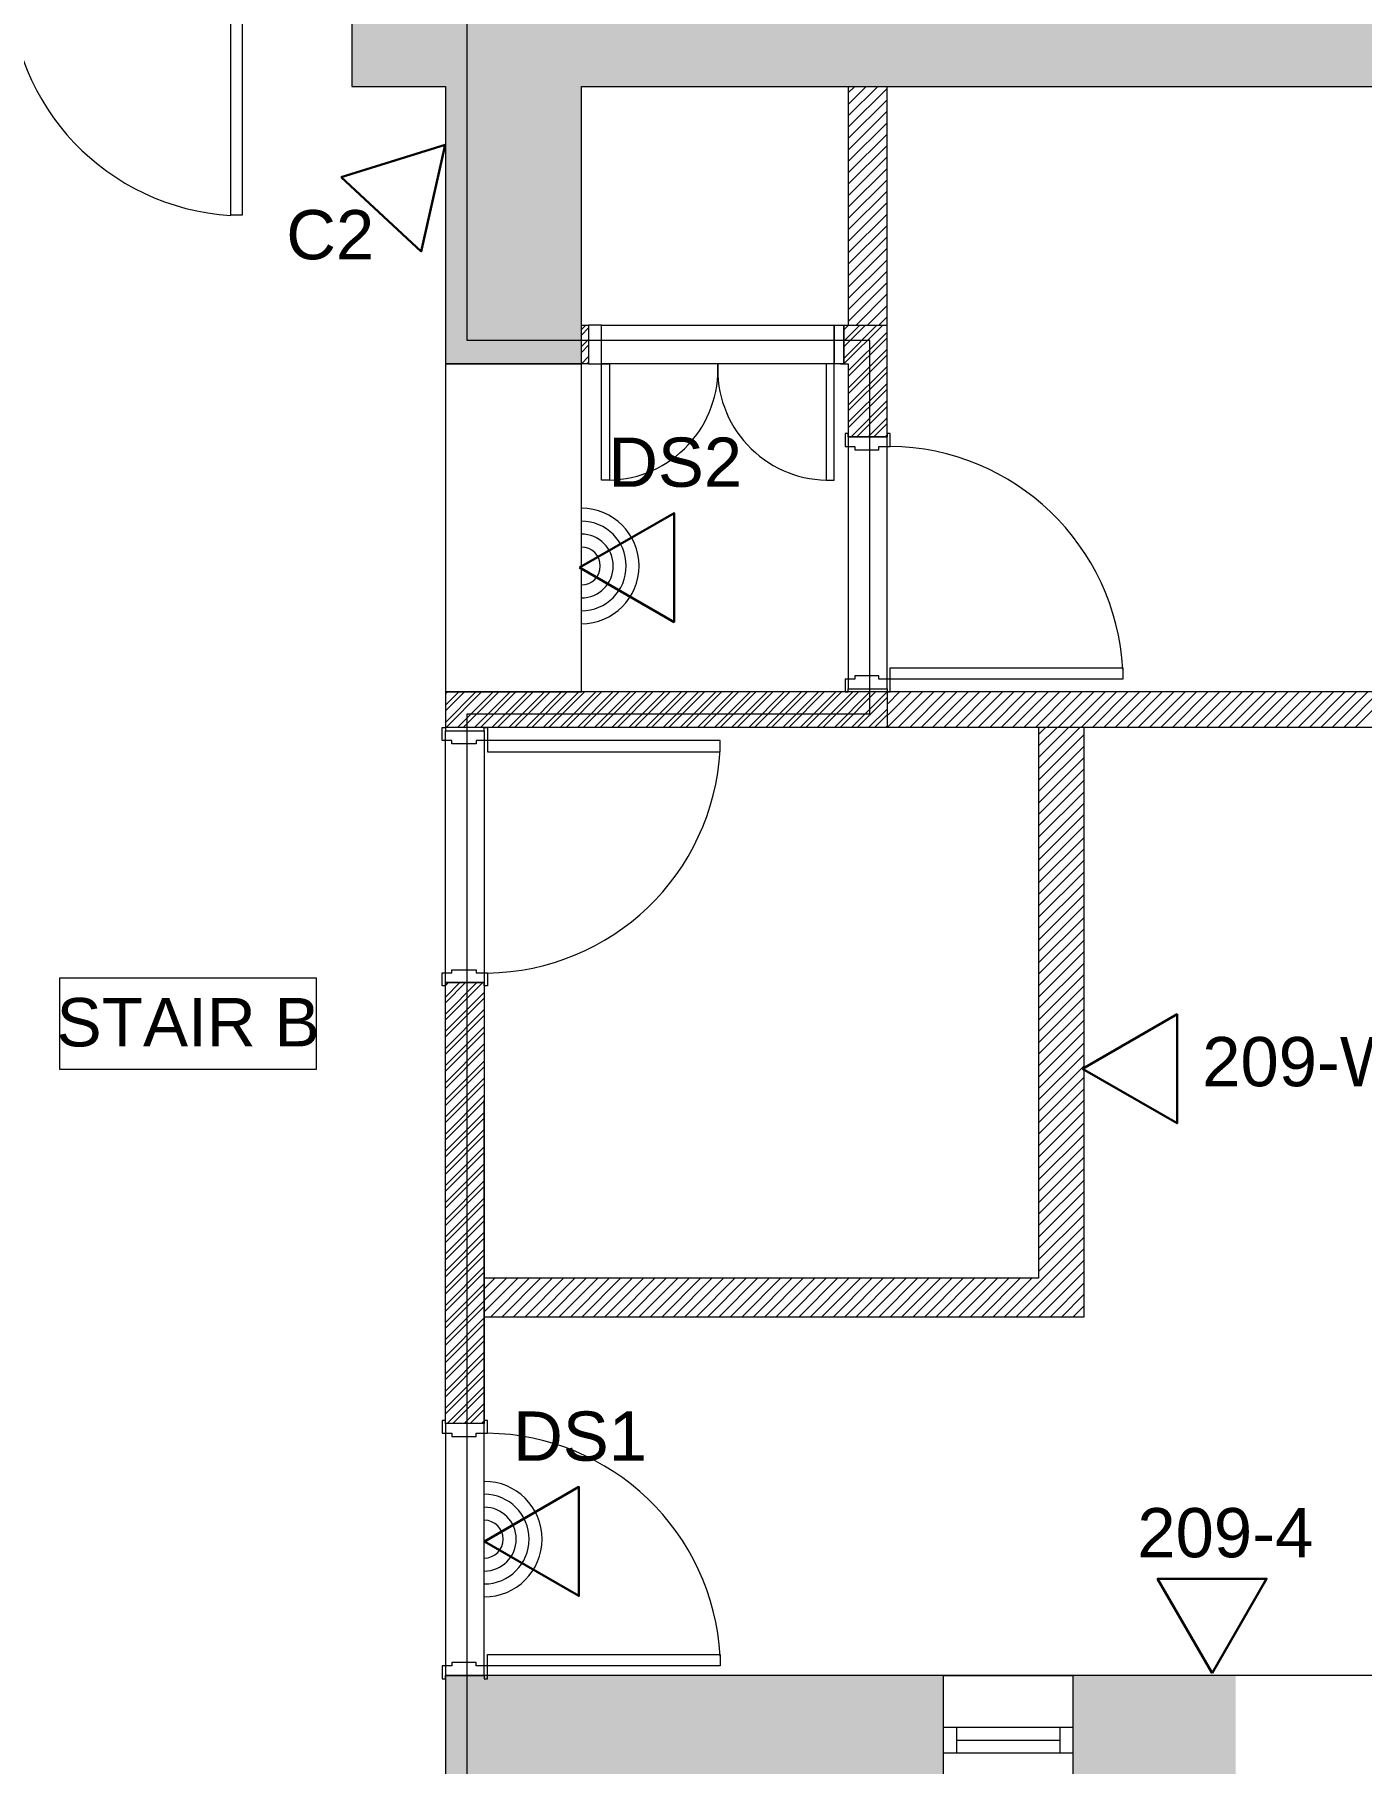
# Model space of a CAD drawing. Header units: inches. Extents: x 891 to 14187, y -1169 to 3232.
# Drawn here: x 8638.4 to 8843.8, y 2493.5 to 2761.1 of the extents above; entities that cross this region are included whole.
import ezdxf

# ---------------------------------------------------------------- set-up
doc = ezdxf.new("R2010")
doc.units = ezdxf.units.IN
doc.header["$MEASUREMENT"] = 0
doc.linetypes.add('IMPORT-IMPORT-HIDDEN2', pattern=[0.1875, 0.125, -0.0625])
doc.linetypes.add('IMPORT-IMPORT-PHANTOM2', pattern=[1.25, 0.625, -0.125, 0.125, -0.125, 0.125, -0.125])
for name, color, linetype, lineweight in [('_OPTEC_LAYER', 1, 'Continuous', 30), ('A-DOOR', 7, 'Continuous', 9), ('A-DOOR-HEAD', 7, 'IMPORT-IMPORT-HIDDEN2', 9), ('A-Hatch', 7, 'Continuous', 9), ('A-HATCH-1HR', 7, 'Continuous', 9), ('A-HATCH-2 HR', 7, 'Continuous', 9), ('A-STAIR-TAG', 7, 'Continuous', 9), ('A-WALL-INT NEW', 7, 'Continuous', 9), ('EX-EXT-CORE', 7, 'Continuous', 9), ('EX-Windows', 7, 'Continuous', 9), ('MUC-LOW_WALL', 7, 'Continuous', 9), ('SPEAKER', 10, 'Continuous', 20), ('WALL TYPE', 7, 'IMPORT-IMPORT-PHANTOM2', 9)]:
    doc.layers.add(name, color=color, linetype=linetype, lineweight=lineweight)
doc.styles.add('Arial', font='arial.ttf', dxfattribs={"height": 7.623})
doc.styles.add('Arial_1', font='arial.ttf', dxfattribs={"height": 7.5})

msp = doc.modelspace()

# ---------------------------------------------------------------- hatches: boundary and pattern name
at = {"layer": 'A-Hatch'}
for points in [[(8702.02, 2710.17), (8723.05, 2710.17), (8723.05, 2753.11), (9006.58, 2753.11), (9006.58, 2739.7), (9039.99, 2739.7), (9039.99, 2811.37), (9018.37, 2811.37), (9018.37, 2773.11), (8753.91, 2773.11), (8753.91, 2775.16), (8687.52, 2775.16), (8687.52, 2753.11), (8702.02, 2753.11), (8702.02, 2716.17)], [(8745.75, 2462), (8765.75, 2462), (8765.75, 2491.14), (8779.11, 2491.14), (8779.11, 2507.14), (8702.02, 2507.14), (8702.02, 2483.14), (8745.75, 2483.14)]]:
    msp.add_hatch(color=9, dxfattribs=at).paths.add_polyline_path(points)
h = msp.add_hatch(color=9, dxfattribs=at)
h.paths.add_polyline_path([(8891.45, 1806.88), (8899.42, 1828.8), (8962.29, 1828.8), (8962.58, 1830.02), (8963.14, 1831.14), (8963.93, 1832.12), (8964.92, 1832.89), (8966.06, 1833.42), (8967.29, 1833.68), (8967.29, 1856.81), (8962.29, 1856.81), (8962.29, 1861.81), (8899.69, 1861.81), (8899.95, 1862.75), (8899.98, 1863.72), (8899.77, 1864.67), (8899.34, 1865.54), (8898.71, 1866.28), (8897.92, 1866.85), (8897.02, 1867.21), (8896.05, 1867.34), (8895.09, 1867.24), (8894.17, 1866.9), (8893.37, 1866.36), (8892.72, 1865.64), (8892.26, 1864.78), (8776.59, 1980.45), (8777.45, 1980.91), (8778.17, 1981.56), (8778.71, 1982.36), (8779.05, 1983.28), (8779.15, 1984.24), (8779.02, 1985.2), (8778.66, 1986.11), (8778.09, 1986.9), (8777.35, 1987.52), (8776.48, 1987.96), (8775.53, 1988.16), (8774.56, 1988.14), (8773.62, 1987.88), (8773.62, 2151.28), (8774.56, 2151.02), (8775.53, 2150.99), (8776.48, 2151.2), (8777.35, 2151.63), (8778.09, 2152.26), (8778.66, 2153.05), (8779.02, 2153.95), (8779.15, 2154.92), (8779.05, 2155.88), (8778.71, 2156.8), (8778.17, 2157.6), (8777.45, 2158.25), (8776.59, 2158.71), (8892.08, 2274.2), (8892.41, 2273.23), (8892.98, 2272.38), (8893.74, 2271.71), (8894.66, 2271.24), (8895.65, 2271.03), (8896.67, 2271.07), (8897.65, 2271.37), (8898.52, 2271.91), (8899.22, 2272.65), (8899.71, 2273.55), (8899.96, 2274.54), (8899.96, 2275.56), (8899.69, 2276.54), (8977.29, 2276.54), (8977.29, 2281.54), (8982.29, 2281.54), (8982.29, 2304.68), (8981.06, 2304.94), (8979.92, 2305.47), (8978.93, 2306.24), (8978.14, 2307.21), (8977.58, 2308.33), (8977.29, 2309.55), (8921.98, 2309.55), (8921.98, 2491.95), (9047.86, 2491.95), (9047.86, 2473.39), (9048.17, 2473.39), (9048.95, 2473.28), (9049.67, 2472.99), (9050.3, 2472.51), (9050.77, 2471.89), (9051.07, 2471.16), (9051.17, 2470.39), (9051.17, 2469.12), (9055.09, 2469.12), (9054.71, 2467.83), (9054.65, 2466.5), (9054.93, 2465.19), (9055.52, 2463.98), (9056.38, 2462.96), (9057.47, 2462.18), (9058.72, 2461.7), (9060.05, 2461.53), (9061.38, 2461.7), (9062.62, 2462.18), (9063.71, 2462.96), (9064.58, 2463.98), (9065.16, 2465.19), (9065.44, 2466.5), (9065.38, 2467.83), (9065, 2469.12), (9080.75, 2469.12), (9080.37, 2467.83), (9080.31, 2466.5), (9080.59, 2465.19), (9081.18, 2463.98), (9082.04, 2462.96), (9083.13, 2462.18), (9084.38, 2461.7), (9085.71, 2461.53), (9087.03, 2461.7), (9088.28, 2462.18), (9089.37, 2462.96), (9090.24, 2463.98), (9090.82, 2465.19), (9091.1, 2466.5), (9091.04, 2467.83), (9090.66, 2469.12), (9094.9, 2469.12), (9094.9, 2470.39), (9095, 2471.16), (9095.3, 2471.89), (9095.78, 2472.51), (9096.4, 2472.99), (9097.12, 2473.28), (9097.9, 2473.39), (9098.54, 2473.39), (9098.54, 2509.74), (9099.66, 2509.41), (9100.82, 2509.36), (9101.96, 2509.62), (9103, 2510.16), (9103.86, 2510.94), (9104.5, 2511.91), (9104.88, 2513.02), (9104.96, 2514.18), (9104.74, 2515.33), (9104.24, 2516.38), (9103.49, 2517.28), (9102.54, 2517.95), (9111.73, 2527.15), (9108.26, 2530.62), (9111.67, 2534.02), (9095.31, 2550.38), (9094.26, 2549.7), (9093.08, 2549.27), (9091.84, 2549.11), (9090.59, 2549.24), (9089.4, 2549.64), (9088.33, 2550.29), (9081.6, 2543.57), (9039.99, 2543.57), (9039.99, 2648.18), (9090.68, 2648.18), (9090.68, 2652.18), (9094.68, 2652.18), (9094.68, 2663.18), (9090.68, 2663.18), (9090.68, 2667.18), (9039.99, 2667.18), (9039.99, 2679.7), (9020.37, 2679.7), (9020.37, 2526.04), (8923.56, 2526.04), (8923.56, 2544.13), (8860.48, 2544.13), (8860.48, 2507.14), (8848.34, 2507.14), (8848.34, 2491.14), (8888.84, 2491.14), (8888.84, 2331.38), (8871.55, 2331.38), (8871.55, 2298.56), (8765.75, 2192.76), (8765.75, 2255.92), (8745.75, 2255.92), (8745.75, 2218.33), (8715.34, 2218.33), (8715.34, 2193.83), (8740.83, 2193.83), (8740.83, 1937.93), (8716.83, 1937.93), (8716.83, 1894.93), (8740.83, 1894.93), (8740.83, 1892.88), (8756.83, 1892.88), (8756.83, 1955.93), (8868.77, 1843.99), (8859.5, 1818.51)])
h.paths.add_polyline_path([(8824.34, 2491.14), (8824.34, 2507.14), (8799.11, 2507.14), (8799.11, 2491.14)])

# ---------------------------------------------------------------- linework, layer by layer
at = {"layer": '_OPTEC_LAYER', "color": 1, "lineweight": 30}
for points in [[(8685.86, 2739.04), (8698.25, 2727.58), (8701.98, 2744.05)], [(8722.77, 2678.63), (8737.4, 2670.19), (8737.4, 2687.08)], [(8800.64, 2601.07), (8815.26, 2592.63), (8815.26, 2609.51)], [(8708.06, 2527.9), (8722.68, 2519.46), (8722.68, 2536.34)], [(8820.68, 2507.5), (8829.12, 2522.12), (8812.24, 2522.12)]]:
    msp.add_lwpolyline(points, close=True, dxfattribs=at)
at = {"layer": 'A-DOOR', "color": 8}
for p, q in [((8668.76, 2733.16), (8668.76, 2769.16)), ((8670.52, 2769.16), (8670.52, 2733.16)), ((8670.52, 2733.16), (8668.76, 2733.16))]:
    msp.add_line(p, q, dxfattribs=at)
at = {"layer": 'A-DOOR', "color": 8, "flags": 128}
for points in [[(8726.17, 2716.17), (8724.17, 2716.17), (8724.17, 2710.17), (8726.17, 2710.17)], [(8762.17, 2716.17), (8763.67, 2716.17), (8763.67, 2710.17), (8762.17, 2710.17)], [(8726.17, 2692.17), (8726.17, 2710.17), (8727.42, 2710.17), (8727.42, 2692.17)], [(8762.17, 2692.17), (8762.17, 2710.17), (8760.92, 2710.17), (8760.92, 2692.17)], [(8702.02, 2653.39), (8708.02, 2653.39), (8708.02, 2653.89), (8708.52, 2653.89), (8708.52, 2651.89), (8706.77, 2651.89), (8706.77, 2651.38), (8703.02, 2651.38), (8703.02, 2651.89), (8701.52, 2651.89), (8701.52, 2653.89), (8702.02, 2653.89)], [(8708.52, 2650.14), (8744.52, 2650.14), (8744.52, 2651.89), (8708.52, 2651.89)], [(8708.52, 2613.89), (8708.02, 2613.89), (8708.02, 2614.39), (8702.02, 2614.39), (8702.02, 2613.89), (8701.52, 2613.89), (8701.52, 2615.89), (8703.02, 2615.89), (8703.02, 2616.4), (8706.77, 2616.4), (8706.77, 2615.89), (8708.52, 2615.89)]]:
    msp.add_lwpolyline(points, close=True, dxfattribs=at)
at = {"layer": 'A-DOOR', "color": 8}
for points in [[(8770.87, 2699.39), (8770.37, 2699.39), (8770.37, 2698.89), (8764.37, 2698.89), (8764.37, 2699.39), (8763.87, 2699.39), (8763.87, 2697.39), (8765.37, 2697.39), (8765.37, 2696.88), (8769.12, 2696.88), (8769.12, 2697.39), (8770.87, 2697.39)], [(8770.87, 2663.14), (8806.87, 2663.14), (8806.87, 2661.39), (8770.87, 2661.39)], [(8764.37, 2659.89), (8770.37, 2659.89), (8770.37, 2659.39), (8770.87, 2659.39), (8770.87, 2661.39), (8769.12, 2661.39), (8769.12, 2661.9), (8765.37, 2661.9), (8765.37, 2661.39), (8763.87, 2661.39), (8763.87, 2659.39), (8764.37, 2659.39)], [(8708.52, 2546.64), (8708.02, 2546.64), (8708.02, 2546.14), (8702.02, 2546.14), (8702.02, 2546.64), (8701.52, 2546.64), (8701.52, 2544.64), (8703.02, 2544.64), (8703.02, 2544.13), (8706.77, 2544.13), (8706.77, 2544.64), (8708.52, 2544.64)], [(8708.52, 2510.39), (8744.52, 2510.39), (8744.52, 2508.64), (8708.52, 2508.64)], [(8702.02, 2507.14), (8708.02, 2507.14), (8708.02, 2506.64), (8708.52, 2506.64), (8708.52, 2508.64), (8706.77, 2508.64), (8706.77, 2509.15), (8703.02, 2509.15), (8703.02, 2508.64), (8701.52, 2508.64), (8701.52, 2506.64), (8702.02, 2506.64)]]:
    msp.add_lwpolyline(points, close=True, dxfattribs=at)
at = {"layer": 'A-DOOR', "color": 55, "lineweight": 13}
for points in [[(8770.87, 2663.14), (8806.87, 2663.14), (8806.87, 2661.39), (8770.87, 2661.39)], [(8708.52, 2510.39), (8744.52, 2510.39), (8744.52, 2508.64), (8708.52, 2508.64)]]:
    msp.add_lwpolyline(points, close=True, dxfattribs=at)
at = {"layer": 'A-DOOR', "color": 55, "lineweight": 13, "flags": 128}
msp.add_lwpolyline([(8708.52, 2650.14), (8744.52, 2650.14), (8744.52, 2651.89), (8708.52, 2651.89)], close=True, dxfattribs=at)
at = {"layer": 'A-DOOR', "color": 8}
for centre, radius, start, end in [((8670.9, 2769.47), 36.38, 180.4932, 266.6299), ((8727.05, 2709.31), 17.14, 271.2388, 2.8814), ((8761.29, 2709.31), 17.14, 177.1186, 268.7612), ((8770.42, 2660.9), 36.5, 3.1299, 89.2953), ((8708.07, 2652.38), 36.5, 270.7047, 356.8701), ((8708.07, 2508.15), 36.5, 3.1299, 89.2953)]:
    msp.add_arc(centre, radius, start, end, dxfattribs=at)
at = {"layer": 'A-DOOR-HEAD', "color": 8, "linetype": 'Continuous'}
for p, q in [((8723.05, 2710.17), (8702.02, 2710.17)), ((8702.02, 2710.17), (8702.02, 2659.39)), ((8723.05, 2659.39), (8723.05, 2710.17)), ((8702.02, 2659.39), (8723.05, 2659.39))]:
    msp.add_line(p, q, dxfattribs=at)
at = {"layer": 'A-DOOR-HEAD', "color": 8, "linetype": 'Continuous', "flags": 128}
for points in [[(8726.17, 2716.17), (8762.17, 2716.17), (8762.17, 2710.17), (8726.17, 2710.17)], [(8702.02, 2614.39), (8702.02, 2653.39), (8708.02, 2653.39), (8708.02, 2614.39)]]:
    msp.add_lwpolyline(points, close=True, dxfattribs=at)
at = {"layer": 'A-DOOR-HEAD', "color": 8, "linetype": 'Continuous'}
for points in [[(8764.37, 2698.89), (8764.37, 2659.89), (8770.37, 2659.89), (8770.37, 2698.89)], [(8702.02, 2546.14), (8702.02, 2507.14), (8708.02, 2507.14), (8708.02, 2546.14)]]:
    msp.add_lwpolyline(points, close=True, dxfattribs=at)
at = {"layer": 'A-HATCH-1HR', "color": 8}
for p, q in [((8764.37, 2752.1), (8765.38, 2753.11)), ((8764.37, 2750.33), (8767.15, 2753.11)), ((8764.37, 2748.56), (8768.92, 2753.11)), ((8764.37, 2746.8), (8770.37, 2752.8)), ((8764.37, 2745.03), (8770.37, 2751.03)), ((8764.37, 2743.26), (8770.37, 2749.26)), ((8764.37, 2741.49), (8770.37, 2747.49)), ((8764.37, 2739.72), (8770.37, 2745.72)), ((8764.37, 2737.96), (8770.37, 2743.96)), ((8764.37, 2736.19), (8770.37, 2742.19)), ((8764.37, 2734.42), (8770.37, 2740.42)), ((8764.37, 2732.65), (8770.37, 2738.65)), ((8764.37, 2730.89), (8770.37, 2736.89)), ((8764.37, 2729.12), (8770.37, 2735.12)), ((8764.37, 2727.35), (8770.37, 2733.35)), ((8764.37, 2725.58), (8770.37, 2731.58)), ((8764.37, 2723.81), (8770.37, 2729.81)), ((8764.37, 2722.05), (8770.37, 2728.05)), ((8764.37, 2720.28), (8770.37, 2726.28)), ((8764.37, 2718.51), (8770.37, 2724.51)), ((8764.37, 2716.74), (8770.37, 2722.74)), ((8765.57, 2716.17), (8770.37, 2720.98)), ((8767.33, 2716.17), (8770.37, 2719.21)), ((8769.1, 2716.17), (8770.37, 2717.44)), ((8770.52, 2659.36), (8770.54, 2659.39)), ((8770.52, 2657.59), (8772.31, 2659.39)), ((8770.52, 2655.83), (8774.08, 2659.39)), ((8770.52, 2654.06), (8775.85, 2659.39)), ((8772.11, 2653.89), (8777.61, 2659.39)), ((8773.88, 2653.89), (8779.38, 2659.39)), ((8775.65, 2653.89), (8781.15, 2659.39)), ((8777.42, 2653.89), (8782.92, 2659.39)), ((8779.18, 2653.89), (8784.68, 2659.39)), ((8780.95, 2653.89), (8786.45, 2659.39)), ((8782.72, 2653.89), (8788.22, 2659.39)), ((8784.49, 2653.89), (8789.99, 2659.39)), ((8786.26, 2653.89), (8791.76, 2659.39)), ((8788.02, 2653.89), (8793.52, 2659.39)), ((8789.79, 2653.89), (8795.29, 2659.39)), ((8791.56, 2653.89), (8797.06, 2659.39)), ((8793.33, 2653.89), (8798.83, 2659.39)), ((8795.09, 2653.89), (8800.59, 2659.39)), ((8796.86, 2653.89), (8802.36, 2659.39)), ((8798.63, 2653.89), (8804.13, 2659.39)), ((8800.4, 2653.89), (8805.9, 2659.39)), ((8802.17, 2653.89), (8807.67, 2659.39)), ((8803.93, 2653.89), (8809.43, 2659.39)), ((8805.7, 2653.89), (8811.2, 2659.39)), ((8807.47, 2653.89), (8812.97, 2659.39)), ((8809.24, 2653.89), (8814.74, 2659.39)), ((8811, 2653.89), (8816.5, 2659.39)), ((8812.77, 2653.89), (8818.27, 2659.39)), ((8814.54, 2653.89), (8820.04, 2659.39)), ((8816.31, 2653.89), (8821.81, 2659.39)), ((8818.08, 2653.89), (8823.58, 2659.39)), ((8819.84, 2653.89), (8825.34, 2659.39)), ((8821.61, 2653.89), (8827.11, 2659.39)), ((8823.38, 2653.89), (8828.88, 2659.39)), ((8825.15, 2653.89), (8830.65, 2659.39)), ((8826.91, 2653.89), (8832.41, 2659.39)), ((8828.68, 2653.89), (8834.18, 2659.39)), ((8830.45, 2653.89), (8835.95, 2659.39)), ((8832.22, 2653.89), (8837.72, 2659.39)), ((8833.99, 2653.89), (8839.49, 2659.39)), ((8835.75, 2653.89), (8841.25, 2659.39)), ((8837.52, 2653.89), (8843.02, 2659.39)), ((8839.29, 2653.89), (8844.79, 2659.39)), ((8841.06, 2653.89), (8846.56, 2659.39)), ((8842.82, 2653.89), (8848.32, 2659.39)), ((8793.83, 2652.8), (8794.92, 2653.89)), ((8793.83, 2651.03), (8796.69, 2653.89)), ((8793.83, 2649.26), (8798.46, 2653.89)), ((8793.83, 2647.5), (8800.23, 2653.89)), ((8793.83, 2645.73), (8800.83, 2652.73)), ((8793.83, 2643.96), (8800.83, 2650.96)), ((8793.83, 2642.19), (8800.83, 2649.19)), ((8793.83, 2640.42), (8800.83, 2647.42)), ((8793.83, 2638.66), (8800.83, 2645.66)), ((8793.83, 2636.89), (8800.83, 2643.89)), ((8793.83, 2635.12), (8800.83, 2642.12)), ((8793.83, 2633.35), (8800.83, 2640.35)), ((8793.83, 2631.59), (8800.83, 2638.59)), ((8793.83, 2629.82), (8800.83, 2636.82)), ((8793.83, 2628.05), (8800.83, 2635.05)), ((8793.83, 2626.28), (8800.83, 2633.28)), ((8793.83, 2624.51), (8800.83, 2631.51)), ((8793.83, 2622.75), (8800.83, 2629.75)), ((8793.83, 2620.98), (8800.83, 2627.98)), ((8793.83, 2619.21), (8800.83, 2626.21)), ((8793.83, 2617.44), (8800.83, 2624.44)), ((8793.83, 2615.68), (8800.83, 2622.68)), ((8793.83, 2613.91), (8800.83, 2620.91)), ((8793.83, 2612.14), (8800.83, 2619.14)), ((8793.83, 2610.37), (8800.83, 2617.37)), ((8793.83, 2608.6), (8800.83, 2615.6)), ((8793.83, 2606.84), (8800.83, 2613.84)), ((8793.83, 2605.07), (8800.83, 2612.07)), ((8793.83, 2603.3), (8800.83, 2610.3)), ((8793.83, 2601.53), (8800.83, 2608.53)), ((8793.83, 2599.77), (8800.83, 2606.77)), ((8793.83, 2598), (8800.83, 2605)), ((8793.83, 2596.23), (8800.83, 2603.23)), ((8793.83, 2594.46), (8800.83, 2601.46)), ((8793.83, 2592.69), (8800.83, 2599.69)), ((8793.83, 2590.93), (8800.83, 2597.93)), ((8793.83, 2589.16), (8800.83, 2596.16)), ((8793.83, 2587.39), (8800.83, 2594.39)), ((8793.83, 2585.62), (8800.83, 2592.62)), ((8793.83, 2583.86), (8800.83, 2590.86)), ((8793.83, 2582.09), (8800.83, 2589.09)), ((8793.83, 2580.32), (8800.83, 2587.32)), ((8793.83, 2578.55), (8800.83, 2585.55)), ((8793.83, 2576.78), (8800.83, 2583.78)), ((8793.83, 2575.02), (8800.83, 2582.02)), ((8793.83, 2573.25), (8800.83, 2580.25)), ((8793.83, 2571.48), (8800.83, 2578.48)), ((8788.52, 2562.64), (8800.83, 2574.95)), ((8793.83, 2569.71), (8800.83, 2576.71)), ((8790.29, 2562.64), (8800.83, 2573.18)), ((8792.06, 2562.64), (8800.83, 2571.41)), ((8793.83, 2562.64), (8800.83, 2569.64)), ((8708.02, 2566.99), (8709.67, 2568.64)), ((8708.02, 2565.22), (8711.44, 2568.64)), ((8708.02, 2563.45), (8713.21, 2568.64)), ((8708.98, 2562.64), (8714.98, 2568.64)), ((8710.74, 2562.64), (8716.74, 2568.64)), ((8712.51, 2562.64), (8718.51, 2568.64)), ((8714.28, 2562.64), (8720.28, 2568.64)), ((8716.05, 2562.64), (8722.05, 2568.64)), ((8717.81, 2562.64), (8723.81, 2568.64)), ((8719.58, 2562.64), (8725.58, 2568.64)), ((8721.35, 2562.64), (8727.35, 2568.64)), ((8723.12, 2562.64), (8729.12, 2568.64)), ((8724.89, 2562.64), (8730.89, 2568.64)), ((8726.65, 2562.64), (8732.65, 2568.64)), ((8728.42, 2562.64), (8734.42, 2568.64)), ((8730.19, 2562.64), (8736.19, 2568.64)), ((8731.96, 2562.64), (8737.96, 2568.64)), ((8733.72, 2562.64), (8739.72, 2568.64)), ((8735.49, 2562.64), (8741.49, 2568.64)), ((8737.26, 2562.64), (8743.26, 2568.64)), ((8739.03, 2562.64), (8745.03, 2568.64)), ((8740.8, 2562.64), (8746.8, 2568.64)), ((8742.56, 2562.64), (8748.56, 2568.64)), ((8744.33, 2562.64), (8750.33, 2568.64)), ((8746.1, 2562.64), (8752.1, 2568.64)), ((8747.87, 2562.64), (8753.87, 2568.64)), ((8749.63, 2562.64), (8755.63, 2568.64)), ((8751.4, 2562.64), (8757.4, 2568.64)), ((8753.17, 2562.64), (8759.17, 2568.64)), ((8754.94, 2562.64), (8760.94, 2568.64)), ((8756.71, 2562.64), (8762.71, 2568.64)), ((8758.47, 2562.64), (8764.47, 2568.64)), ((8760.24, 2562.64), (8766.24, 2568.64)), ((8762.01, 2562.64), (8768.01, 2568.64)), ((8763.78, 2562.64), (8769.78, 2568.64)), ((8765.54, 2562.64), (8771.54, 2568.64)), ((8767.31, 2562.64), (8773.31, 2568.64)), ((8769.08, 2562.64), (8775.08, 2568.64)), ((8770.85, 2562.64), (8776.85, 2568.64)), ((8772.62, 2562.64), (8778.62, 2568.64)), ((8774.38, 2562.64), (8780.38, 2568.64)), ((8776.15, 2562.64), (8782.15, 2568.64)), ((8777.92, 2562.64), (8783.92, 2568.64)), ((8779.69, 2562.64), (8785.69, 2568.64)), ((8781.45, 2562.64), (8787.45, 2568.64)), ((8783.22, 2562.64), (8789.22, 2568.64)), ((8784.99, 2562.64), (8790.99, 2568.64)), ((8786.76, 2562.64), (8792.76, 2568.64)), ((8795.6, 2562.64), (8800.83, 2567.87)), ((8797.36, 2562.64), (8800.83, 2566.11)), ((8799.13, 2562.64), (8800.83, 2564.34))]:
    msp.add_line(p, q, dxfattribs=at)
at = {"layer": 'A-HATCH-2 HR', "color": 8}
for p, q in [((8723.05, 2715.48), (8723.74, 2716.17)), ((8763.67, 2713.67), (8766.16, 2716.17)), ((8763.67, 2711.02), (8768.81, 2716.17)), ((8763.67, 2715.44), (8764.39, 2716.17)), ((8763.67, 2712.79), (8767.05, 2716.17)), ((8763.7, 2710.17), (8769.7, 2716.17)), ((8723.05, 2714.6), (8724.17, 2715.72)), ((8723.05, 2712.83), (8724.17, 2713.95)), ((8764.37, 2709.08), (8770.37, 2715.08)), ((8764.37, 2708.19), (8770.37, 2714.19)), ((8723.05, 2711.94), (8724.17, 2713.06)), ((8723.05, 2710.18), (8724.17, 2711.3)), ((8764.37, 2706.43), (8770.37, 2712.43)), ((8764.37, 2705.54), (8770.37, 2711.54)), ((8723.92, 2710.17), (8724.17, 2710.41)), ((8764.37, 2703.77), (8770.37, 2709.77)), ((8764.37, 2702.89), (8770.37, 2708.89)), ((8764.37, 2701.12), (8770.37, 2707.12)), ((8764.37, 2700.24), (8770.37, 2706.24)), ((8764.79, 2698.89), (8770.37, 2704.47)), ((8765.68, 2698.89), (8770.37, 2703.59)), ((8767.44, 2698.89), (8770.37, 2701.82)), ((8768.33, 2698.89), (8770.37, 2700.93)), ((8770.1, 2698.89), (8770.37, 2699.17)), ((8702.02, 2657.33), (8704.08, 2659.39)), ((8702.02, 2654.68), (8706.73, 2659.39)), ((8702.02, 2659.1), (8702.31, 2659.39)), ((8702.02, 2656.45), (8704.96, 2659.39)), ((8702.11, 2653.89), (8707.61, 2659.39)), ((8703.88, 2653.89), (8709.38, 2659.39)), ((8704.77, 2653.89), (8710.27, 2659.39)), ((8706.53, 2653.89), (8712.03, 2659.39)), ((8707.42, 2653.89), (8712.92, 2659.39)), ((8709.19, 2653.89), (8714.69, 2659.39)), ((8710.07, 2653.89), (8715.57, 2659.39)), ((8711.84, 2653.89), (8717.34, 2659.39)), ((8712.72, 2653.89), (8718.22, 2659.39)), ((8714.49, 2653.89), (8719.99, 2659.39)), ((8715.37, 2653.89), (8720.87, 2659.39)), ((8717.14, 2653.89), (8722.64, 2659.39)), ((8718.02, 2653.89), (8723.52, 2659.39)), ((8719.79, 2653.89), (8725.29, 2659.39)), ((8720.68, 2653.89), (8726.18, 2659.39)), ((8722.44, 2653.89), (8727.94, 2659.39)), ((8723.33, 2653.89), (8728.83, 2659.39)), ((8725.1, 2653.89), (8730.6, 2659.39)), ((8725.98, 2653.89), (8731.48, 2659.39)), ((8727.75, 2653.89), (8733.25, 2659.39)), ((8728.63, 2653.89), (8734.13, 2659.39)), ((8730.4, 2653.89), (8735.9, 2659.39)), ((8731.28, 2653.89), (8736.78, 2659.39)), ((8733.05, 2653.89), (8738.55, 2659.39)), ((8733.93, 2653.89), (8739.43, 2659.39)), ((8735.7, 2653.89), (8741.2, 2659.39)), ((8736.59, 2653.89), (8742.09, 2659.39)), ((8738.35, 2653.89), (8743.85, 2659.39)), ((8739.24, 2653.89), (8744.74, 2659.39)), ((8741.01, 2653.89), (8746.51, 2659.39)), ((8741.89, 2653.89), (8747.39, 2659.39)), ((8743.66, 2653.89), (8749.16, 2659.39)), ((8744.54, 2653.89), (8750.04, 2659.39)), ((8746.31, 2653.89), (8751.81, 2659.39)), ((8747.19, 2653.89), (8752.69, 2659.39)), ((8748.96, 2653.89), (8754.46, 2659.39)), ((8749.84, 2653.89), (8755.34, 2659.39)), ((8751.61, 2653.89), (8757.11, 2659.39)), ((8752.5, 2653.89), (8758, 2659.39)), ((8754.26, 2653.89), (8759.76, 2659.39)), ((8755.15, 2653.89), (8760.65, 2659.39)), ((8756.92, 2653.89), (8762.42, 2659.39)), ((8757.8, 2653.89), (8763.3, 2659.39)), ((8759.57, 2653.89), (8765.07, 2659.39)), ((8760.45, 2653.89), (8765.95, 2659.39)), ((8762.22, 2653.89), (8767.72, 2659.39)), ((8763.1, 2653.89), (8768.6, 2659.39)), ((8764.87, 2653.89), (8770.37, 2659.39)), ((8765.75, 2653.89), (8770.37, 2658.51)), ((8767.52, 2653.89), (8770.37, 2656.74)), ((8768.41, 2653.89), (8770.37, 2655.86)), ((8770.17, 2653.89), (8770.37, 2654.09)), ((8702.02, 2612.17), (8704.24, 2614.39)), ((8702.02, 2609.52), (8706.89, 2614.39)), ((8702.02, 2613.94), (8702.47, 2614.39)), ((8702.02, 2611.29), (8705.12, 2614.39)), ((8702.02, 2608.64), (8707.77, 2614.39)), ((8702.02, 2606.87), (8708.02, 2612.87)), ((8702.02, 2605.98), (8708.02, 2611.98)), ((8702.02, 2604.22), (8708.02, 2610.22)), ((8702.02, 2603.33), (8708.02, 2609.33)), ((8702.02, 2601.57), (8708.02, 2607.57)), ((8702.02, 2600.68), (8708.02, 2606.68)), ((8702.02, 2598.91), (8708.02, 2604.91)), ((8702.02, 2598.03), (8708.02, 2604.03)), ((8702.02, 2596.26), (8708.02, 2602.26)), ((8702.02, 2595.38), (8708.02, 2601.38)), ((8702.02, 2593.61), (8708.02, 2599.61)), ((8702.02, 2592.73), (8708.02, 2598.73)), ((8702.02, 2590.96), (8708.02, 2596.96)), ((8702.02, 2590.07), (8708.02, 2596.07)), ((8702.02, 2588.31), (8708.02, 2594.31)), ((8702.02, 2587.42), (8708.02, 2593.42)), ((8702.02, 2585.66), (8708.02, 2591.66)), ((8702.02, 2584.77), (8708.02, 2590.77)), ((8702.02, 2583), (8708.02, 2589)), ((8702.02, 2582.12), (8708.02, 2588.12)), ((8702.02, 2580.35), (8708.02, 2586.35)), ((8702.02, 2579.47), (8708.02, 2585.47)), ((8702.02, 2577.7), (8708.02, 2583.7)), ((8702.02, 2576.82), (8708.02, 2582.82)), ((8702.02, 2575.05), (8708.02, 2581.05)), ((8702.02, 2574.16), (8708.02, 2580.16)), ((8702.02, 2572.4), (8708.02, 2578.4)), ((8702.02, 2571.51), (8708.02, 2577.51)), ((8702.02, 2569.75), (8708.02, 2575.75)), ((8702.02, 2568.86), (8708.02, 2574.86)), ((8702.02, 2567.09), (8708.02, 2573.09)), ((8702.02, 2566.21), (8708.02, 2572.21)), ((8702.02, 2564.44), (8708.02, 2570.44)), ((8702.02, 2563.56), (8708.02, 2569.56)), ((8702.02, 2561.79), (8708.02, 2567.79)), ((8702.02, 2560.91), (8708.02, 2566.91)), ((8702.02, 2559.14), (8708.02, 2565.14)), ((8702.02, 2558.26), (8708.02, 2564.26)), ((8702.02, 2556.49), (8708.02, 2562.49)), ((8702.02, 2555.6), (8708.02, 2561.6)), ((8702.02, 2553.84), (8708.02, 2559.84)), ((8702.02, 2552.95), (8708.02, 2558.95)), ((8702.02, 2551.18), (8708.02, 2557.18)), ((8702.02, 2550.3), (8708.02, 2556.3)), ((8702.02, 2548.53), (8708.02, 2554.53)), ((8702.02, 2547.65), (8708.02, 2553.65)), ((8702.28, 2546.14), (8708.02, 2551.88)), ((8703.16, 2546.14), (8708.02, 2551)), ((8704.93, 2546.14), (8708.02, 2549.23)), ((8705.82, 2546.14), (8708.02, 2548.35)), ((8707.58, 2546.14), (8708.02, 2546.58))]:
    msp.add_line(p, q, dxfattribs=at)
at = {"layer": 'A-STAIR-TAG', "color": 8, "flags": 128}
msp.add_lwpolyline([(8642.3, 2615.16), (8681.98, 2615.16), (8681.98, 2600.94), (8642.3, 2600.94)], close=True, dxfattribs=at)
at = {"layer": 'A-WALL-INT NEW', "color": 8}
for p, q in [((8764.37, 2753.11), (8764.37, 2716.17)), ((8770.37, 2698.89), (8770.37, 2753.11)), ((8723.05, 2716.17), (8724.17, 2716.17)), ((8724.17, 2716.17), (8724.17, 2710.17)), ((8763.17, 2716.17), (8770.37, 2716.17)), ((8763.67, 2710.17), (8763.67, 2716.17)), ((8724.17, 2710.17), (8723.05, 2710.17)), ((8763.17, 2710.17), (8764.37, 2710.17)), ((8764.37, 2710.17), (8764.37, 2698.89)), ((8764.37, 2698.89), (8770.37, 2698.89)), ((9020.37, 2659.39), (8702.02, 2659.39)), ((8702.02, 2659.39), (8702.02, 2653.39)), ((8770.37, 2659.39), (8770.37, 2653.89)), ((9020.37, 2653.89), (8702.02, 2653.89)), ((8793.83, 2653.89), (8793.83, 2568.64)), ((8800.83, 2653.89), (8800.83, 2562.64)), ((8708.02, 2648.67), (8708.02, 2648.17)), ((8702.02, 2546.14), (8702.02, 2614.39)), ((8702.02, 2614.39), (8708.02, 2614.39)), ((8708.02, 2614.39), (8708.02, 2546.14)), ((8708.02, 2546.14), (8708.02, 2596.21)), ((8793.83, 2568.64), (8708.02, 2568.64)), ((8800.83, 2562.64), (8708.02, 2562.64)), ((8708.02, 2546.14), (8702.02, 2546.14))]:
    msp.add_line(p, q, dxfattribs=at)
at = {"layer": 'EX-EXT-CORE', "color": 8, "flags": 128}
for points in [[(9039.99, 2811.37), (9018.37, 2811.37), (9018.37, 2773.11), (8753.91, 2773.11), (8753.91, 2775.16), (8695.76, 2775.16), (8687.52, 2775.16), (8687.52, 2753.11), (8702.02, 2753.11), (8702.02, 2710.17), (8723.05, 2710.17), (8723.05, 2753.11), (9006.58, 2753.11), (9006.58, 2739.7), (9039.99, 2739.7), (9039.99, 2811.37), (9039.99, 2739.7)], [(9039.99, 2679.7), (9039.99, 2667.18), (9090.68, 2667.18), (9039.99, 2667.18), (9039.99, 2679.7), (9020.37, 2679.7), (9020.37, 2526.04), (8923.56, 2526.04), (8923.56, 2544.13), (8860.48, 2544.13), (8860.48, 2507.14), (8702.02, 2507.14), (8702.02, 2483.14), (8745.75, 2483.14), (8745.75, 2462), (8765.75, 2462), (8765.75, 2491.14), (8779.11, 2491.14), (8779.11, 2507.14), (8752.02, 2507.14)], [(8804.69, 2507.14), (8799.11, 2507.14), (8799.11, 2491.14), (8888.84, 2491.14), (8888.84, 2331.38), (8871.55, 2331.38), (8871.55, 2298.56), (8765.75, 2192.76), (8765.75, 2255.92), (8745.75, 2255.92), (8745.75, 2218.33), (8684.18, 2218.33), (8684.18, 2197.29), (8690.18, 2197.29), (8690.18, 2212.33), (8715.34, 2212.33)]]:
    msp.add_lwpolyline(points, dxfattribs=at)
at = {"layer": 'EX-Windows', "color": 8}
for p, q in [((8779.11, 2507.14), (8799.11, 2507.14)), ((8779.11, 2499.14), (8799.11, 2499.14)), ((8779.11, 2495.14), (8779.11, 2499.14)), ((8781.11, 2499.14), (8781.11, 2495.14)), ((8781.11, 2497.14), (8797.11, 2497.14)), ((8797.11, 2499.14), (8797.11, 2495.14)), ((8799.11, 2499.14), (8799.11, 2495.14)), ((8799.11, 2495.14), (8779.11, 2495.14))]:
    msp.add_line(p, q, dxfattribs=at)
at = {"layer": 'MUC-LOW_WALL', "color": 8}
msp.add_line((8779.11, 2507.14), (8799.11, 2507.14), dxfattribs=at)
at = {"layer": 'SPEAKER', "color": 3}
for centre, radius in [((8723.05, 2678.88), 8.94), ((8723.05, 2678.88), 6.94), ((8723.05, 2678.88), 4.94), ((8723.05, 2678.88), 2.93), ((8708.02, 2528.26), 8.94), ((8708.02, 2528.26), 6.94), ((8708.02, 2528.26), 4.94), ((8708.02, 2528.26), 2.93)]:
    msp.add_arc(centre, radius, 270, 90, dxfattribs=at)
at = {"layer": 'WALL TYPE', "color": 8, "linetype": 'Continuous'}
for p, q in [((8705.38, 2713.76), (8705.38, 2772.16)), ((8767.72, 2713.76), (8705.38, 2713.76)), ((8767.72, 2655.98), (8767.72, 2713.76)), ((8705.38, 2655.98), (8767.72, 2655.98)), ((8705.38, 2491.58), (8705.38, 2655.98))]:
    msp.add_line(p, q, dxfattribs=at)

# ---------------------------------------------------------------- texts
at = {"layer": '_OPTEC_LAYER', "color": 1, "char_height": 7.623, "attachment_point": 1, "style": 'Arial'}
for s, insert in [('C2', (8677.37, 2733.97)), ('DS2', (8727.21, 2698.76)), ('209-W5', (8819.16, 2605.98)), ('DS1', (8712.49, 2548.02)), ('209-4', (8809.12, 2533.07))]:
    msp.add_mtext_dynamic_manual_height_columns(s, width=5.9059, gutter_width=1, heights=[0.748], dxfattribs=dict(at, insert=insert))
at = {"layer": 'A-STAIR-TAG', "style": 'Arial_1'}
msp.add_text('STAIR B', height=7.5, dxfattribs=at).set_placement((8641.8, 2604.52))

doc.saveas('drawing.dxf')
